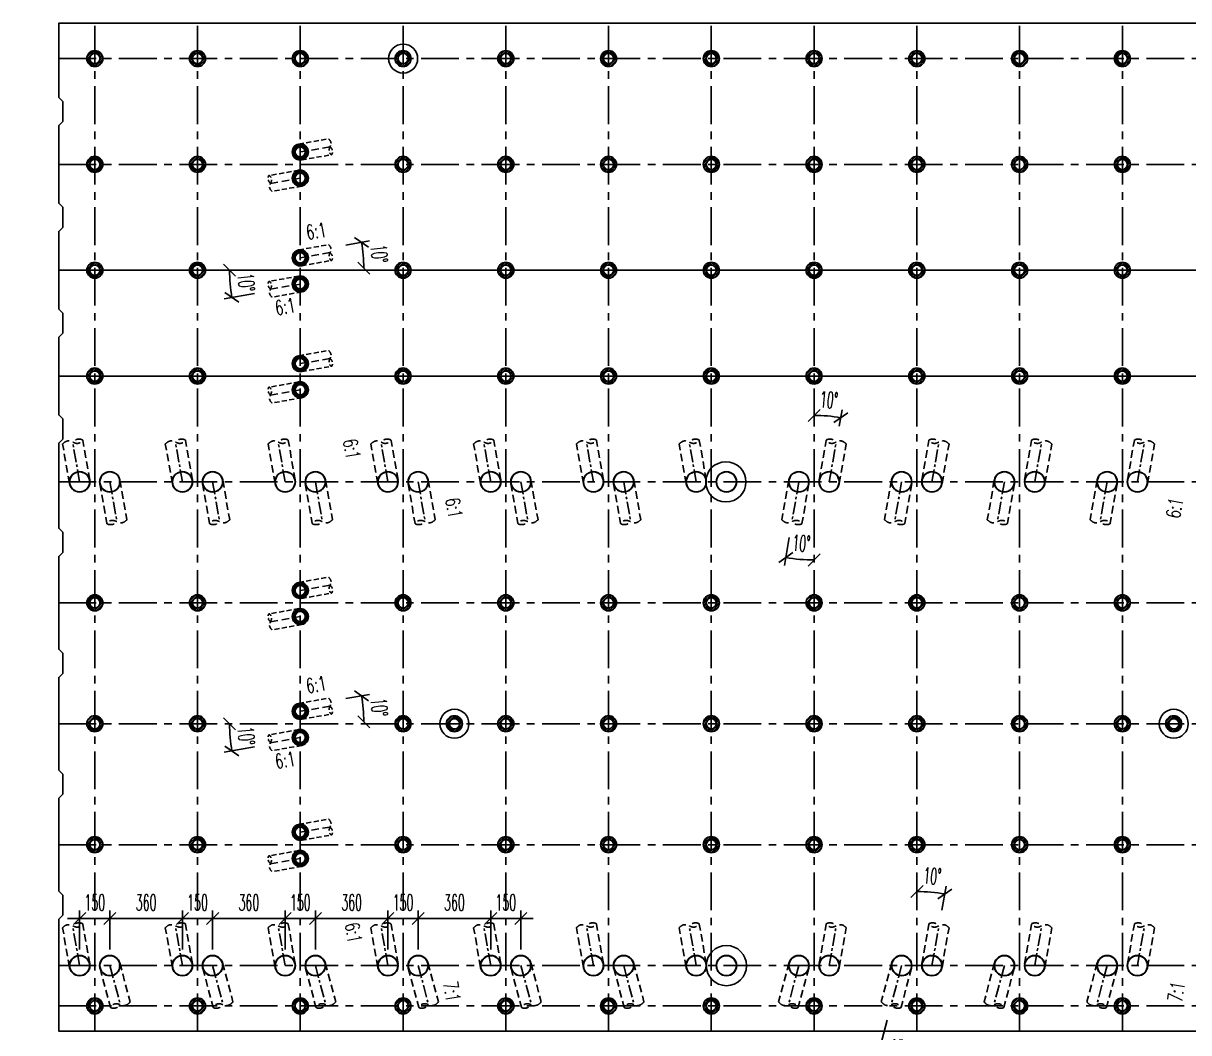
# Model space of a CAD drawing. Extents: x -687 to 941179, y -259 to 135874.
# Drawn here: x 827395 to 833178, y 112253 to 117261 of the extents above; entities that cross this region are included whole.
import ezdxf
from ezdxf.enums import TextEntityAlignment as Align

# ---------------------------------------------------------------- set-up
doc = ezdxf.new("R2010")
doc.units = 0
doc.header["$MEASUREMENT"] = 0
doc.header["$PDMODE"] = 3
doc.linetypes.add('CENTER', pattern=[2, 1.25, -0.25, 0.25, -0.25])
doc.linetypes.add('HIDDEN', pattern=[0.375, 0.25, -0.125])
doc.layers.get('0').update_dxf_attribs({"color": 6, "linetype": 'CONTINUOUS'})
doc.layers.get('DEFPOINTS').update_dxf_attribs({"linetype": 'CONTINUOUS'})
for name, color, linetype in [('Coc', 6, 'CONTINUOUS'), ('Hatch', 8, 'CONTINUOUS'), ('Khung', 1, 'CONTINUOUS'), ('Kich thuoc', 2, 'CONTINUOUS'), ('Net vang', 2, 'CONTINUOUS'), ('Text', 4, 'CONTINUOUS'), ('Tim', 8, 'CENTER')]:
    doc.layers.add(name, color=color, linetype=linetype)
doc.styles.add('Kichthuoc', font='romans.shx', dxfattribs={"width": 0.5})
doc.styles.get("Standard").update_dxf_attribs({"font": 'vnsimpleh.shx', "width": 0.65})
doc.dimstyles.new('Dim 400', dxfattribs={"dimscale": 400, "dimtxt": 0.2, "dimasz": 0.15, "dimexe": 0.1, "dimexo": 0.2, "dimgap": 0.1, "dimtad": 1, "dimdec": 0, "dimlfac": -1, "dimzin": 0, "dimdsep": 46, "dimtxsty": 'Kichthuoc', "dimblk": 'OBLIQUE', "dimcen": 0.1, "dimdle": 0.1, "dimclrd": 2, "dimclre": 2, "dimclrt": 4, "dimadec": 0, "dimazin": 0, "dimtfac": 1, "dimtdec": 0, "dimtix": 1, "dimtmove": 2, "dimatfit": 3, "dimfxl": 1, "dimtolj": 1, "dimtzin": 0, "dimarcsym": 0})

# ---------------------------------------------------------------- blocks, each defined once
blk = doc.blocks.new('Coc ong D800')
at = {"layer": 'Hatch'}
h = blk.add_hatch(dxfattribs=at)
h.set_pattern_fill('ANSI31', color=256, scale=50, style=0)
h.set_pattern_definition([(45, (-821332.725, -122845.077), (-4.419417382, 4.419417382), [])])
h.paths.add_polyline_path([(-40, 0, 1), (40, 0, 1)])
h.paths.add_polyline_path([(25, 0, -1), (-25, 0, -1)], flags=16)
at = {"layer": 'Coc'}
blk.add_circle((0, 0), 40, dxfattribs=at)
at = {"layer": 'Net vang'}
blk.add_circle((0, 0), 25, dxfattribs=at)
blk = doc.blocks.new('_Oblique')
at = {"color": 0, "linetype": 'ByBlock', "lineweight": -2}
blk.add_line((-0.5, -0.5), (0.5, 0.5), dxfattribs=at)
blk = doc.blocks.new('*D47')
at = {"layer": 'DEFPOINTS', "color": 0}
for p in [(827749.2, 112261.1), (828259.2, 112261.1), (828259.2, 111861.1)]:
    blk.add_point(p, dxfattribs=at)
at = {"layer": 'Kich thuoc', "color": 2, "lineweight": -2}
for p, q in [((827749.2, 112181.1), (827749.2, 111821.1)), ((828259.2, 112181.1), (828259.2, 111821.1)), ((827709.2, 111861.1), (828299.2, 111861.1))]:
    blk.add_line(p, q, dxfattribs=at)
at = {"layer": 'Kich thuoc', "color": 2, "lineweight": -2, "xscale": 60, "yscale": 60, "zscale": 60, "rotation": 180}
blk.add_blockref('_Oblique', (827749.2, 111861.1), dxfattribs=at)
at = {"layer": 'Kich thuoc', "color": 2, "lineweight": -2, "xscale": 60, "yscale": 60, "zscale": 60}
blk.add_blockref('_Oblique', (828259.2, 111861.1), dxfattribs=at)
at = {"layer": 'Kich thuoc', "color": 4, "insert": (828004.2, 111941.1), "char_height": 80, "attachment_point": 5, "style": 'Kichthuoc'}
blk.add_mtext('\\A1;510', dxfattribs=at)
blk = doc.blocks.new('*D46')
at = {"layer": 'DEFPOINTS', "color": 0}
for p in [(827570.2, 112261.1), (827749.2, 112261.1), (827749.2, 111861.1)]:
    blk.add_point(p, dxfattribs=at)
at = {"layer": 'Kich thuoc', "color": 2, "lineweight": -2}
for p, q in [((827570.2, 112181.1), (827570.2, 111821.1)), ((827749.2, 112181.1), (827749.2, 111821.1)), ((827530.2, 111861.1), (827789.2, 111861.1))]:
    blk.add_line(p, q, dxfattribs=at)
at = {"layer": 'Kich thuoc', "color": 2, "lineweight": -2, "xscale": 60, "yscale": 60, "zscale": 60, "rotation": 180}
blk.add_blockref('_Oblique', (827570.2, 111861.1), dxfattribs=at)
at = {"layer": 'Kich thuoc', "color": 2, "lineweight": -2, "xscale": 60, "yscale": 60, "zscale": 60}
blk.add_blockref('_Oblique', (827749.2, 111861.1), dxfattribs=at)
at = {"layer": 'Kich thuoc', "color": 4, "insert": (827659.7, 111941.1), "char_height": 80, "attachment_point": 5, "style": 'Kichthuoc'}
blk.add_mtext('\\A1;179', dxfattribs=at)
blk = doc.blocks.new('*D45')
at = {"layer": 'DEFPOINTS', "color": 0}
for p in [(828259.2, 112261.1), (828769.2, 112261.1), (828769.2, 111861.1)]:
    blk.add_point(p, dxfattribs=at)
at = {"layer": 'Kich thuoc', "color": 2, "lineweight": -2}
for p, q in [((828259.2, 112181.1), (828259.2, 111821.1)), ((828769.2, 112181.1), (828769.2, 111821.1)), ((828219.2, 111861.1), (828809.2, 111861.1))]:
    blk.add_line(p, q, dxfattribs=at)
at = {"layer": 'Kich thuoc', "color": 2, "lineweight": -2, "xscale": 60, "yscale": 60, "zscale": 60, "rotation": 180}
blk.add_blockref('_Oblique', (828259.2, 111861.1), dxfattribs=at)
at = {"layer": 'Kich thuoc', "color": 2, "lineweight": -2, "xscale": 60, "yscale": 60, "zscale": 60}
blk.add_blockref('_Oblique', (828769.2, 111861.1), dxfattribs=at)
at = {"layer": 'Kich thuoc', "color": 4, "insert": (828514.2, 111941.1), "char_height": 80, "attachment_point": 5, "style": 'Kichthuoc'}
blk.add_mtext('\\A1;510', dxfattribs=at)
blk = doc.blocks.new('*D44')
at = {"layer": 'DEFPOINTS', "color": 0}
for p in [(828769.2, 112261.1), (829279.2, 112261.1), (829279.2, 111861.1)]:
    blk.add_point(p, dxfattribs=at)
at = {"layer": 'Kich thuoc', "color": 2, "lineweight": -2}
for p, q in [((828769.2, 112181.1), (828769.2, 111821.1)), ((829279.2, 112181.1), (829279.2, 111821.1)), ((828729.2, 111861.1), (829319.2, 111861.1))]:
    blk.add_line(p, q, dxfattribs=at)
at = {"layer": 'Kich thuoc', "color": 2, "lineweight": -2, "xscale": 60, "yscale": 60, "zscale": 60, "rotation": 180}
blk.add_blockref('_Oblique', (828769.2, 111861.1), dxfattribs=at)
at = {"layer": 'Kich thuoc', "color": 2, "lineweight": -2, "xscale": 60, "yscale": 60, "zscale": 60}
blk.add_blockref('_Oblique', (829279.2, 111861.1), dxfattribs=at)
at = {"layer": 'Kich thuoc', "color": 4, "insert": (829024.2, 111941.1), "char_height": 80, "attachment_point": 5, "style": 'Kichthuoc'}
blk.add_mtext('\\A1;510', dxfattribs=at)
blk = doc.blocks.new('*D43')
at = {"layer": 'DEFPOINTS', "color": 0}
for p in [(829279.2, 112261.1), (829789.2, 112261.1), (829789.2, 111861.1)]:
    blk.add_point(p, dxfattribs=at)
at = {"layer": 'Kich thuoc', "color": 2, "lineweight": -2}
for p, q in [((829279.2, 112181.1), (829279.2, 111821.1)), ((829789.2, 112181.1), (829789.2, 111821.1)), ((829239.2, 111861.1), (829829.2, 111861.1))]:
    blk.add_line(p, q, dxfattribs=at)
at = {"layer": 'Kich thuoc', "color": 2, "lineweight": -2, "xscale": 60, "yscale": 60, "zscale": 60, "rotation": 180}
blk.add_blockref('_Oblique', (829279.2, 111861.1), dxfattribs=at)
at = {"layer": 'Kich thuoc', "color": 2, "lineweight": -2, "xscale": 60, "yscale": 60, "zscale": 60}
blk.add_blockref('_Oblique', (829789.2, 111861.1), dxfattribs=at)
at = {"layer": 'Kich thuoc', "color": 4, "insert": (829534.2, 111941.1), "char_height": 80, "attachment_point": 5, "style": 'Kichthuoc'}
blk.add_mtext('\\A1;510', dxfattribs=at)
blk = doc.blocks.new('*D42')
at = {"layer": 'DEFPOINTS', "color": 0}
for p in [(829789.2, 112261.1), (830299.2, 112261.1), (830299.2, 111861.1)]:
    blk.add_point(p, dxfattribs=at)
at = {"layer": 'Kich thuoc', "color": 2, "lineweight": -2}
for p, q in [((829789.2, 112181.1), (829789.2, 111821.1)), ((830299.2, 112181.1), (830299.2, 111821.1)), ((829749.2, 111861.1), (830339.2, 111861.1))]:
    blk.add_line(p, q, dxfattribs=at)
at = {"layer": 'Kich thuoc', "color": 2, "lineweight": -2, "xscale": 60, "yscale": 60, "zscale": 60, "rotation": 180}
blk.add_blockref('_Oblique', (829789.2, 111861.1), dxfattribs=at)
at = {"layer": 'Kich thuoc', "color": 2, "lineweight": -2, "xscale": 60, "yscale": 60, "zscale": 60}
blk.add_blockref('_Oblique', (830299.2, 111861.1), dxfattribs=at)
at = {"layer": 'Kich thuoc', "color": 4, "insert": (830044.2, 111941.1), "char_height": 80, "attachment_point": 5, "style": 'Kichthuoc'}
blk.add_mtext('\\A1;510', dxfattribs=at)
blk = doc.blocks.new('*D41')
at = {"layer": 'DEFPOINTS', "color": 0}
for p in [(830299.2, 112261.1), (830809.2, 112261.1), (830809.2, 111861.1)]:
    blk.add_point(p, dxfattribs=at)
at = {"layer": 'Kich thuoc', "color": 2, "lineweight": -2}
for p, q in [((830299.2, 112181.1), (830299.2, 111821.1)), ((830809.2, 112181.1), (830809.2, 111821.1)), ((830259.2, 111861.1), (830849.2, 111861.1))]:
    blk.add_line(p, q, dxfattribs=at)
at = {"layer": 'Kich thuoc', "color": 2, "lineweight": -2, "xscale": 60, "yscale": 60, "zscale": 60, "rotation": 180}
blk.add_blockref('_Oblique', (830299.2, 111861.1), dxfattribs=at)
at = {"layer": 'Kich thuoc', "color": 2, "lineweight": -2, "xscale": 60, "yscale": 60, "zscale": 60}
blk.add_blockref('_Oblique', (830809.2, 111861.1), dxfattribs=at)
at = {"layer": 'Kich thuoc', "color": 4, "insert": (830554.2, 111941.1), "char_height": 80, "attachment_point": 5, "style": 'Kichthuoc'}
blk.add_mtext('\\A1;510', dxfattribs=at)
blk = doc.blocks.new('*D40')
at = {"layer": 'DEFPOINTS', "color": 0}
for p in [(830809.2, 112261.1), (831319.2, 112261.1), (831319.2, 111861.1)]:
    blk.add_point(p, dxfattribs=at)
at = {"layer": 'Kich thuoc', "color": 2, "lineweight": -2}
for p, q in [((830809.2, 112181.1), (830809.2, 111821.1)), ((831319.2, 112181.1), (831319.2, 111821.1)), ((830769.2, 111861.1), (831359.2, 111861.1))]:
    blk.add_line(p, q, dxfattribs=at)
at = {"layer": 'Kich thuoc', "color": 2, "lineweight": -2, "xscale": 60, "yscale": 60, "zscale": 60, "rotation": 180}
blk.add_blockref('_Oblique', (830809.2, 111861.1), dxfattribs=at)
at = {"layer": 'Kich thuoc', "color": 2, "lineweight": -2, "xscale": 60, "yscale": 60, "zscale": 60}
blk.add_blockref('_Oblique', (831319.2, 111861.1), dxfattribs=at)
at = {"layer": 'Kich thuoc', "color": 4, "insert": (831064.2, 111941.1), "char_height": 80, "attachment_point": 5, "style": 'Kichthuoc'}
blk.add_mtext('\\A1;510', dxfattribs=at)
blk = doc.blocks.new('*D39')
at = {"layer": 'DEFPOINTS', "color": 0}
for p in [(831319.2, 112261.1), (831829.2, 112261.1), (831829.2, 111861.1)]:
    blk.add_point(p, dxfattribs=at)
at = {"layer": 'Kich thuoc', "color": 2, "lineweight": -2}
for p, q in [((831319.2, 112181.1), (831319.2, 111821.1)), ((831829.2, 112181.1), (831829.2, 111821.1)), ((831279.2, 111861.1), (831869.2, 111861.1))]:
    blk.add_line(p, q, dxfattribs=at)
at = {"layer": 'Kich thuoc', "color": 2, "lineweight": -2, "xscale": 60, "yscale": 60, "zscale": 60, "rotation": 180}
blk.add_blockref('_Oblique', (831319.2, 111861.1), dxfattribs=at)
at = {"layer": 'Kich thuoc', "color": 2, "lineweight": -2, "xscale": 60, "yscale": 60, "zscale": 60}
blk.add_blockref('_Oblique', (831829.2, 111861.1), dxfattribs=at)
at = {"layer": 'Kich thuoc', "color": 4, "insert": (831574.2, 111941.1), "char_height": 80, "attachment_point": 5, "style": 'Kichthuoc'}
blk.add_mtext('\\A1;510', dxfattribs=at)
blk = doc.blocks.new('*D38')
at = {"layer": 'DEFPOINTS', "color": 0}
for p in [(831829.2, 112261.1), (832339.2, 112261.1), (832339.2, 111861.1)]:
    blk.add_point(p, dxfattribs=at)
at = {"layer": 'Kich thuoc', "color": 2, "lineweight": -2}
for p, q in [((831829.2, 112181.1), (831829.2, 111821.1)), ((832339.2, 112181.1), (832339.2, 111821.1)), ((831789.2, 111861.1), (832379.2, 111861.1))]:
    blk.add_line(p, q, dxfattribs=at)
at = {"layer": 'Kich thuoc', "color": 2, "lineweight": -2, "xscale": 60, "yscale": 60, "zscale": 60, "rotation": 180}
blk.add_blockref('_Oblique', (831829.2, 111861.1), dxfattribs=at)
at = {"layer": 'Kich thuoc', "color": 2, "lineweight": -2, "xscale": 60, "yscale": 60, "zscale": 60}
blk.add_blockref('_Oblique', (832339.2, 111861.1), dxfattribs=at)
at = {"layer": 'Kich thuoc', "color": 4, "insert": (832084.2, 111941.1), "char_height": 80, "attachment_point": 5, "style": 'Kichthuoc'}
blk.add_mtext('\\A1;510', dxfattribs=at)
blk = doc.blocks.new('*D37')
at = {"layer": 'DEFPOINTS', "color": 0}
for p in [(832339.2, 112261.1), (832849.2, 112261.1), (832849.2, 111861.1)]:
    blk.add_point(p, dxfattribs=at)
at = {"layer": 'Kich thuoc', "color": 2, "lineweight": -2}
for p, q in [((832339.2, 112181.1), (832339.2, 111821.1)), ((832849.2, 112181.1), (832849.2, 111821.1)), ((832299.2, 111861.1), (832889.2, 111861.1))]:
    blk.add_line(p, q, dxfattribs=at)
at = {"layer": 'Kich thuoc', "color": 2, "lineweight": -2, "xscale": 60, "yscale": 60, "zscale": 60, "rotation": 180}
blk.add_blockref('_Oblique', (832339.2, 111861.1), dxfattribs=at)
at = {"layer": 'Kich thuoc', "color": 2, "lineweight": -2, "xscale": 60, "yscale": 60, "zscale": 60}
blk.add_blockref('_Oblique', (832849.2, 111861.1), dxfattribs=at)
at = {"layer": 'Kich thuoc', "color": 4, "insert": (832594.2, 111941.1), "char_height": 80, "attachment_point": 5, "style": 'Kichthuoc'}
blk.add_mtext('\\A1;510', dxfattribs=at)
blk = doc.blocks.new('*D32')
at = {"layer": 'DEFPOINTS', "color": 0}
for p in [(832849.2, 112261.1), (833359.2, 112261.1), (833359.2, 111861.1)]:
    blk.add_point(p, dxfattribs=at)
at = {"layer": 'Kich thuoc', "color": 2, "lineweight": -2}
for p, q in [((832849.2, 112181.1), (832849.2, 111821.1)), ((833359.2, 112181.1), (833359.2, 111821.1)), ((832809.2, 111861.1), (833399.2, 111861.1))]:
    blk.add_line(p, q, dxfattribs=at)
at = {"layer": 'Kich thuoc', "color": 2, "lineweight": -2, "xscale": 60, "yscale": 60, "zscale": 60, "rotation": 180}
blk.add_blockref('_Oblique', (832849.2, 111861.1), dxfattribs=at)
at = {"layer": 'Kich thuoc', "color": 2, "lineweight": -2, "xscale": 60, "yscale": 60, "zscale": 60}
blk.add_blockref('_Oblique', (833359.2, 111861.1), dxfattribs=at)
at = {"layer": 'Kich thuoc', "color": 4, "insert": (833104.2, 111941.1), "char_height": 80, "attachment_point": 5, "style": 'Kichthuoc'}
blk.add_mtext('\\A1;510', dxfattribs=at)
blk = doc.blocks.new('*D31')
at = {"layer": 'DEFPOINTS', "color": 0}
for p in [(827570.2, 112261.1), (835068.2, 112261.1), (835068.2, 111611.1)]:
    blk.add_point(p, dxfattribs=at)
at = {"layer": 'Kich thuoc', "color": 2, "lineweight": -2}
for p, q in [((827570.2, 112181.1), (827570.2, 111571.1)), ((835068.2, 112181.1), (835068.2, 111571.1)), ((827530.2, 111611.1), (835108.2, 111611.1))]:
    blk.add_line(p, q, dxfattribs=at)
at = {"layer": 'Kich thuoc', "color": 2, "lineweight": -2, "xscale": 60, "yscale": 60, "zscale": 60, "rotation": 180}
blk.add_blockref('_Oblique', (827570.2, 111611.1), dxfattribs=at)
at = {"layer": 'Kich thuoc', "color": 2, "lineweight": -2, "xscale": 60, "yscale": 60, "zscale": 60}
blk.add_blockref('_Oblique', (835068.2, 111611.1), dxfattribs=at)
at = {"layer": 'Kich thuoc', "color": 4, "insert": (831319.2, 111691.1), "char_height": 80, "attachment_point": 5, "style": 'Kichthuoc'}
blk.add_mtext('\\A1;7498', dxfattribs=at)
blk = doc.blocks.new('Coc thep D1000 xien')
at = {"layer": 'Coc', "color": 181, "linetype": 'HIDDEN', "ltscale": 150}
for p, q in [((-50, 8.8), (-84.8, -188.1)), ((50, -8.8), (15.3, -205.8))]:
    blk.add_line(p, q, dxfattribs=at)
at = {"layer": 'Coc'}
blk.add_circle((0, 0), 50.8, dxfattribs=at)
at = {"layer": 'Coc', "color": 7}
blk.add_circle((0, 0), 49.2, dxfattribs=at)
at = {"layer": 'Coc', "color": 181, "linetype": 'HIDDEN', "ltscale": 150}
blk.add_open_spline([(-84.8, -188.1), (-77.3, -194.7), (-62.4, -207.7), (-33.2, -197.3), (-10.4, -185.6), (29.2, -208.2), (-15.5, -216), (-27.9, -203.4), (-34.2, -197)], degree=3, knots=[0, 0, 0, 0, 27.628937, 55.257873, 82.88681, 109.579338, 136.271866, 163.900803, 163.900803, 163.900803, 163.900803], dxfattribs=at)
at = {"layer": 'Tim', "ltscale": 50}
blk.add_line((0, 0), (-34.7, -197), dxfattribs=at)
blk = doc.blocks.new('*D345')
at = {"layer": 'DEFPOINTS', "color": 0}
for p in [(827824.2, 112819.5), (827674.2, 112586.1), (827824.2, 112586.1)]:
    blk.add_point(p, dxfattribs=at)
at = {"layer": 'Kich thuoc', "color": 2, "lineweight": -2}
for p, q in [((827674.2, 112666.1), (827674.2, 112859.5)), ((827824.2, 112666.1), (827824.2, 112859.5)), ((827674.2, 112819.5), (827614.2, 112819.5)), ((827674.2, 112819.5), (827824.2, 112819.5)), ((827824.2, 112819.5), (827884.2, 112819.5))]:
    blk.add_line(p, q, dxfattribs=at)
at = {"layer": 'Kich thuoc', "color": 2, "lineweight": -2, "xscale": 60, "yscale": 60, "zscale": 60}
blk.add_blockref('_Oblique', (827674.2, 112819.5), dxfattribs=at)
at = {"layer": 'Kich thuoc', "color": 2, "lineweight": -2, "xscale": 60, "yscale": 60, "zscale": 60, "rotation": 180}
blk.add_blockref('_Oblique', (827824.2, 112819.5), dxfattribs=at)
at = {"layer": 'Kich thuoc', "color": 4, "insert": (827749.2, 112899.5), "char_height": 80, "attachment_point": 5, "style": 'Kichthuoc'}
blk.add_mtext('\\A1;150', dxfattribs=at)
blk = doc.blocks.new('*D346')
at = {"layer": 'DEFPOINTS', "color": 0}
for p in [(828184.2, 112819.5), (827824.2, 112586.1), (828184.2, 112586.1)]:
    blk.add_point(p, dxfattribs=at)
at = {"layer": 'Kich thuoc', "color": 2, "lineweight": -2}
for p, q in [((827824.2, 112666.1), (827824.2, 112859.5)), ((828184.2, 112666.1), (828184.2, 112859.5)), ((827784.2, 112819.5), (828224.2, 112819.5))]:
    blk.add_line(p, q, dxfattribs=at)
at = {"layer": 'Kich thuoc', "color": 2, "lineweight": -2, "xscale": 60, "yscale": 60, "zscale": 60, "rotation": 180}
blk.add_blockref('_Oblique', (827824.2, 112819.5), dxfattribs=at)
at = {"layer": 'Kich thuoc', "color": 2, "lineweight": -2, "xscale": 60, "yscale": 60, "zscale": 60}
blk.add_blockref('_Oblique', (828184.2, 112819.5), dxfattribs=at)
at = {"layer": 'Kich thuoc', "color": 4, "insert": (828004.2, 112899.5), "char_height": 80, "attachment_point": 5, "style": 'Kichthuoc'}
blk.add_mtext('\\A1;360', dxfattribs=at)
blk = doc.blocks.new('*D347')
at = {"layer": 'DEFPOINTS', "color": 0}
for p in [(828334.2, 112819.5), (828184.2, 112586.1), (828334.2, 112586.1)]:
    blk.add_point(p, dxfattribs=at)
at = {"layer": 'Kich thuoc', "color": 2, "lineweight": -2}
for p, q in [((828184.2, 112666.1), (828184.2, 112859.5)), ((828334.2, 112666.1), (828334.2, 112859.5)), ((828184.2, 112819.5), (828124.2, 112819.5)), ((828184.2, 112819.5), (828334.2, 112819.5)), ((828334.2, 112819.5), (828394.2, 112819.5))]:
    blk.add_line(p, q, dxfattribs=at)
at = {"layer": 'Kich thuoc', "color": 2, "lineweight": -2, "xscale": 60, "yscale": 60, "zscale": 60}
blk.add_blockref('_Oblique', (828184.2, 112819.5), dxfattribs=at)
at = {"layer": 'Kich thuoc', "color": 2, "lineweight": -2, "xscale": 60, "yscale": 60, "zscale": 60, "rotation": 180}
blk.add_blockref('_Oblique', (828334.2, 112819.5), dxfattribs=at)
at = {"layer": 'Kich thuoc', "color": 4, "insert": (828259.2, 112899.5), "char_height": 80, "attachment_point": 5, "style": 'Kichthuoc'}
blk.add_mtext('\\A1;150', dxfattribs=at)
blk = doc.blocks.new('*D348')
at = {"layer": 'DEFPOINTS', "color": 0}
for p in [(828694.2, 112819.5), (828334.2, 112586.1), (828694.2, 112586.1)]:
    blk.add_point(p, dxfattribs=at)
at = {"layer": 'Kich thuoc', "color": 2, "lineweight": -2}
for p, q in [((828334.2, 112666.1), (828334.2, 112859.5)), ((828694.2, 112666.1), (828694.2, 112859.5)), ((828294.2, 112819.5), (828734.2, 112819.5))]:
    blk.add_line(p, q, dxfattribs=at)
at = {"layer": 'Kich thuoc', "color": 2, "lineweight": -2, "xscale": 60, "yscale": 60, "zscale": 60, "rotation": 180}
blk.add_blockref('_Oblique', (828334.2, 112819.5), dxfattribs=at)
at = {"layer": 'Kich thuoc', "color": 2, "lineweight": -2, "xscale": 60, "yscale": 60, "zscale": 60}
blk.add_blockref('_Oblique', (828694.2, 112819.5), dxfattribs=at)
at = {"layer": 'Kich thuoc', "color": 4, "insert": (828514.2, 112899.5), "char_height": 80, "attachment_point": 5, "style": 'Kichthuoc'}
blk.add_mtext('\\A1;360', dxfattribs=at)
blk = doc.blocks.new('*D349')
at = {"layer": 'DEFPOINTS', "color": 0}
for p in [(828844.2, 112819.5), (828694.2, 112586.1), (828844.2, 112586.1)]:
    blk.add_point(p, dxfattribs=at)
at = {"layer": 'Kich thuoc', "color": 2, "lineweight": -2}
for p, q in [((828694.2, 112666.1), (828694.2, 112859.5)), ((828844.2, 112666.1), (828844.2, 112859.5)), ((828694.2, 112819.5), (828634.2, 112819.5)), ((828694.2, 112819.5), (828844.2, 112819.5)), ((828844.2, 112819.5), (828904.2, 112819.5))]:
    blk.add_line(p, q, dxfattribs=at)
at = {"layer": 'Kich thuoc', "color": 2, "lineweight": -2, "xscale": 60, "yscale": 60, "zscale": 60}
blk.add_blockref('_Oblique', (828694.2, 112819.5), dxfattribs=at)
at = {"layer": 'Kich thuoc', "color": 2, "lineweight": -2, "xscale": 60, "yscale": 60, "zscale": 60, "rotation": 180}
blk.add_blockref('_Oblique', (828844.2, 112819.5), dxfattribs=at)
at = {"layer": 'Kich thuoc', "color": 4, "insert": (828769.2, 112899.5), "char_height": 80, "attachment_point": 5, "style": 'Kichthuoc'}
blk.add_mtext('\\A1;150', dxfattribs=at)
blk = doc.blocks.new('*D350')
at = {"layer": 'DEFPOINTS', "color": 0}
for p in [(829204.2, 112819.5), (828844.2, 112586.1), (829204.2, 112586.1)]:
    blk.add_point(p, dxfattribs=at)
at = {"layer": 'Kich thuoc', "color": 2, "lineweight": -2}
for p, q in [((828844.2, 112666.1), (828844.2, 112859.5)), ((829204.2, 112666.1), (829204.2, 112859.5)), ((828804.2, 112819.5), (829244.2, 112819.5))]:
    blk.add_line(p, q, dxfattribs=at)
at = {"layer": 'Kich thuoc', "color": 2, "lineweight": -2, "xscale": 60, "yscale": 60, "zscale": 60, "rotation": 180}
blk.add_blockref('_Oblique', (828844.2, 112819.5), dxfattribs=at)
at = {"layer": 'Kich thuoc', "color": 2, "lineweight": -2, "xscale": 60, "yscale": 60, "zscale": 60}
blk.add_blockref('_Oblique', (829204.2, 112819.5), dxfattribs=at)
at = {"layer": 'Kich thuoc', "color": 4, "insert": (829024.2, 112899.5), "char_height": 80, "attachment_point": 5, "style": 'Kichthuoc'}
blk.add_mtext('\\A1;360', dxfattribs=at)
blk = doc.blocks.new('*D351')
at = {"layer": 'DEFPOINTS', "color": 0}
for p in [(829354.2, 112819.5), (829204.2, 112586.1), (829354.2, 112586.1)]:
    blk.add_point(p, dxfattribs=at)
at = {"layer": 'Kich thuoc', "color": 2, "lineweight": -2}
for p, q in [((829204.2, 112666.1), (829204.2, 112859.5)), ((829354.2, 112666.1), (829354.2, 112859.5)), ((829204.2, 112819.5), (829144.2, 112819.5)), ((829204.2, 112819.5), (829354.2, 112819.5)), ((829354.2, 112819.5), (829414.2, 112819.5))]:
    blk.add_line(p, q, dxfattribs=at)
at = {"layer": 'Kich thuoc', "color": 2, "lineweight": -2, "xscale": 60, "yscale": 60, "zscale": 60}
blk.add_blockref('_Oblique', (829204.2, 112819.5), dxfattribs=at)
at = {"layer": 'Kich thuoc', "color": 2, "lineweight": -2, "xscale": 60, "yscale": 60, "zscale": 60, "rotation": 180}
blk.add_blockref('_Oblique', (829354.2, 112819.5), dxfattribs=at)
at = {"layer": 'Kich thuoc', "color": 4, "insert": (829279.2, 112899.5), "char_height": 80, "attachment_point": 5, "style": 'Kichthuoc'}
blk.add_mtext('\\A1;150', dxfattribs=at)
blk = doc.blocks.new('*D352')
at = {"layer": 'DEFPOINTS', "color": 0}
for p in [(829714.2, 112819.5), (829354.2, 112586.1), (829714.2, 112586.1)]:
    blk.add_point(p, dxfattribs=at)
at = {"layer": 'Kich thuoc', "color": 2, "lineweight": -2}
for p, q in [((829354.2, 112666.1), (829354.2, 112859.5)), ((829714.2, 112666.1), (829714.2, 112859.5)), ((829314.2, 112819.5), (829754.2, 112819.5))]:
    blk.add_line(p, q, dxfattribs=at)
at = {"layer": 'Kich thuoc', "color": 2, "lineweight": -2, "xscale": 60, "yscale": 60, "zscale": 60, "rotation": 180}
blk.add_blockref('_Oblique', (829354.2, 112819.5), dxfattribs=at)
at = {"layer": 'Kich thuoc', "color": 2, "lineweight": -2, "xscale": 60, "yscale": 60, "zscale": 60}
blk.add_blockref('_Oblique', (829714.2, 112819.5), dxfattribs=at)
at = {"layer": 'Kich thuoc', "color": 4, "insert": (829534.2, 112899.5), "char_height": 80, "attachment_point": 5, "style": 'Kichthuoc'}
blk.add_mtext('\\A1;360', dxfattribs=at)
blk = doc.blocks.new('*D353')
at = {"layer": 'DEFPOINTS', "color": 0}
for p in [(829864.2, 112819.5), (829714.2, 112586.1), (829864.2, 112586.1)]:
    blk.add_point(p, dxfattribs=at)
at = {"layer": 'Kich thuoc', "color": 2, "lineweight": -2}
for p, q in [((829714.2, 112666.1), (829714.2, 112859.5)), ((829864.2, 112666.1), (829864.2, 112859.5)), ((829714.2, 112819.5), (829654.2, 112819.5)), ((829714.2, 112819.5), (829864.2, 112819.5)), ((829864.2, 112819.5), (829924.2, 112819.5))]:
    blk.add_line(p, q, dxfattribs=at)
at = {"layer": 'Kich thuoc', "color": 2, "lineweight": -2, "xscale": 60, "yscale": 60, "zscale": 60}
blk.add_blockref('_Oblique', (829714.2, 112819.5), dxfattribs=at)
at = {"layer": 'Kich thuoc', "color": 2, "lineweight": -2, "xscale": 60, "yscale": 60, "zscale": 60, "rotation": 180}
blk.add_blockref('_Oblique', (829864.2, 112819.5), dxfattribs=at)
at = {"layer": 'Kich thuoc', "color": 4, "insert": (829789.2, 112899.5), "char_height": 80, "attachment_point": 5, "style": 'Kichthuoc'}
blk.add_mtext('\\A1;150', dxfattribs=at)
blk = doc.blocks.new('*D616')
at = {"layer": 'DEFPOINTS', "color": 0}
for p in [(831320.2, 117261.1), (831244.7, 114986.1), (831210, 114789.2), (831225.5, 114604), (831320.2, 112261.1)]:
    blk.add_point(p, dxfattribs=at)
at = {"layer": 'Text', "color": 2, "lineweight": -2}
blk.add_line((831196.1, 114710.4), (831171.6, 114571.5), dxfattribs=at)
blk.add_arc((831320.2, 115414.3), 815.8, 260, 270, dxfattribs=at)
at = {"layer": 'Text', "color": 2, "lineweight": -2, "xscale": 60, "yscale": 60, "zscale": 60}
for p, rotation in [((831178.6, 114610.9), 169.9999999999961), ((831320.2, 114598.5), 359.9999999999998)]:
    blk.add_blockref('_Oblique', p, dxfattribs=dict(at, rotation=rotation))
at = {"layer": 'Text', "color": 4, "insert": (831256.1, 114681.3), "char_height": 80, "attachment_point": 5, "rotation": 355, "style": 'Kichthuoc'}
blk.add_mtext('\\A1;10°', dxfattribs=at)
blk = doc.blocks.new('*D617')
at = {"layer": 'DEFPOINTS', "color": 0}
for p in [(831320.2, 117261.1), (831407.9, 115310.8), (831430, 115183.1), (831395.2, 114986.1), (831320.2, 112261.1)]:
    blk.add_point(p, dxfattribs=at)
at = {"layer": 'Text', "color": 2, "lineweight": -2}
blk.add_line((831443.9, 115261.9), (831458.3, 115343.8), dxfattribs=at)
blk.add_arc((831320.2, 114560.8), 755.1, 80, 90, dxfattribs=at)
at = {"layer": 'Text', "color": 2, "lineweight": -2, "xscale": 60, "yscale": 60, "zscale": 60}
for p, rotation in [((831320.2, 115315.9), 180.0000000000012), ((831451.4, 115304.4), 349.9999999999952)]:
    blk.add_blockref('_Oblique', p, dxfattribs=dict(at, rotation=rotation))
at = {"layer": 'Text', "color": 4, "insert": (831393, 115392.7), "char_height": 80, "attachment_point": 5, "rotation": 355, "style": 'Kichthuoc'}
blk.add_mtext('\\A1;10°', dxfattribs=at)
blk = doc.blocks.new('*D618')
at = {"layer": 'DEFPOINTS', "color": 0}
for p in [(831830.2, 117261.1), (831922.3, 112948.4), (831940, 112783.1), (831905.2, 112586.1), (831830.2, 112261.1)]:
    blk.add_point(p, dxfattribs=at)
at = {"layer": 'Text', "color": 2, "lineweight": -2}
blk.add_line((831953.9, 112861.9), (831974.9, 112981.1), dxfattribs=at)
blk.add_arc((831830.2, 112160.8), 792.9, 80, 90, dxfattribs=at)
at = {"layer": 'Text', "color": 2, "lineweight": -2, "xscale": 60, "yscale": 60, "zscale": 60}
for p, rotation in [((831830.2, 112953.7), 179.9999999999994), ((831967.9, 112941.7), 349.999999999993)]:
    blk.add_blockref('_Oblique', p, dxfattribs=dict(at, rotation=rotation))
at = {"layer": 'Text', "color": 4, "insert": (831906.3, 113030.4), "char_height": 80, "attachment_point": 5, "rotation": 355, "style": 'Kichthuoc'}
blk.add_mtext('\\A1;10°', dxfattribs=at)
blk = doc.blocks.new('*D619')
at = {"layer": 'DEFPOINTS', "color": 0}
for p in [(831830.2, 117261.1), (831754.7, 112586.1), (831703, 112392.9), (831830.2, 112261.1), (831695.5, 112103.6)]:
    blk.add_point(p, dxfattribs=at)
at = {"layer": 'Text', "color": 2, "lineweight": -2}
for p, q in [((831682.3, 112315.7), (831619, 112079.7)), ((831830.2, 112181.1), (831830.2, 112051.8))]:
    blk.add_line(p, q, dxfattribs=at)
blk.add_arc((831830.2, 112867.9), 776, 255, 270, dxfattribs=at)
at = {"layer": 'Text', "color": 2, "lineweight": -2, "xscale": 60, "yscale": 60, "zscale": 60}
for p, rotation in [((831629.4, 112118.3), 165.0000000001166), ((831830.2, 112091.8), 359.9999999999998)]:
    blk.add_blockref('_Oblique', p, dxfattribs=dict(at, rotation=rotation))
at = {"layer": 'Text', "color": 4, "insert": (831739.4, 112177.8), "char_height": 80, "attachment_point": 5, "rotation": 352.5, "style": 'Kichthuoc'}
blk.add_mtext('\\A1;15°', dxfattribs=at)
blk = doc.blocks.new('*D672')
at = {"layer": 'DEFPOINTS', "color": 0}
for p in [(822471.2, 116036.1), (829969.2, 116036.1), (828419.5, 115991), (828621.5, 115935.1), (828769.2, 115961.1)]:
    blk.add_point(p, dxfattribs=at)
at = {"layer": 'Kich thuoc', "color": 2, "lineweight": -2}
blk.add_line((828542.7, 115921.2), (828390.6, 115894.4), dxfattribs=at)
blk.add_arc((829194.6, 116036.1), 776.4, 180, 190, dxfattribs=at)
at = {"layer": 'Kich thuoc', "color": 2, "lineweight": -2, "xscale": 60, "yscale": 60, "zscale": 60}
for p, rotation in [((828418.2, 116036.1), 90.00000000000006), ((828430, 115901.3), 279.9999999989629)]:
    blk.add_blockref('_Oblique', p, dxfattribs=dict(at, rotation=rotation))
at = {"layer": 'Kich thuoc', "color": 4, "insert": (828500.9, 115975.4), "char_height": 80, "attachment_point": 5, "rotation": 275, "style": 'Kichthuoc'}
blk.add_mtext('\\A1;10°', dxfattribs=at)
blk = doc.blocks.new('*D673')
at = {"layer": 'DEFPOINTS', "color": 0}
for p in [(828917, 116147.2), (828769.2, 116121.1), (829083, 116089.2), (822471.2, 116046.1), (829969.2, 116046.1)]:
    blk.add_point(p, dxfattribs=at)
at = {"layer": 'Kich thuoc', "color": 2, "lineweight": -2}
blk.add_line((828995.8, 116161.1), (829112.4, 116181.6), dxfattribs=at)
blk.add_arc((828343.9, 116046.1), 740.4, 0, 10, dxfattribs=at)
at = {"layer": 'Kich thuoc', "color": 2, "lineweight": -2, "xscale": 60, "yscale": 60, "zscale": 60}
for p, rotation in [((829073, 116174.7), 99.99999999896254), ((829084.3, 116046.1), 270.0000000000001)]:
    blk.add_blockref('_Oblique', p, dxfattribs=dict(at, rotation=rotation))
at = {"layer": 'Kich thuoc', "color": 4, "insert": (829161.2, 116117.6), "char_height": 80, "attachment_point": 5, "rotation": 275, "style": 'Kichthuoc'}
blk.add_mtext('\\A1;10°', dxfattribs=at)
blk = doc.blocks.new('*D684')
at = {"layer": 'DEFPOINTS', "color": 0}
for p in [(822471.2, 113786.1), (829969.2, 113786.1), (828419.5, 113741), (828621.5, 113685.1), (828769.2, 113711.1)]:
    blk.add_point(p, dxfattribs=at)
at = {"layer": 'Kich thuoc', "color": 2, "lineweight": -2}
blk.add_line((828542.7, 113671.2), (828390.6, 113644.4), dxfattribs=at)
blk.add_arc((829194.6, 113786.1), 776.4, 180, 190, dxfattribs=at)
at = {"layer": 'Kich thuoc', "color": 2, "lineweight": -2, "xscale": 60, "yscale": 60, "zscale": 60}
for p, rotation in [((828418.2, 113786.1), 89.99999999999999), ((828430, 113651.3), 279.9999999989621)]:
    blk.add_blockref('_Oblique', p, dxfattribs=dict(at, rotation=rotation))
at = {"layer": 'Kich thuoc', "color": 4, "insert": (828500.9, 113725.4), "char_height": 80, "attachment_point": 5, "rotation": 275, "style": 'Kichthuoc'}
blk.add_mtext('\\A1;10°', dxfattribs=at)
blk = doc.blocks.new('*D685')
at = {"layer": 'DEFPOINTS', "color": 0}
for p in [(828917, 113897.2), (828769.2, 113871.1), (829083, 113839.2), (822471.2, 113796.1), (829969.2, 113796.1)]:
    blk.add_point(p, dxfattribs=at)
at = {"layer": 'Kich thuoc', "color": 2, "lineweight": -2}
blk.add_line((828995.8, 113911.1), (829112.4, 113931.6), dxfattribs=at)
blk.add_arc((828343.9, 113796.1), 740.4, 360, 10, dxfattribs=at)
at = {"layer": 'Kich thuoc', "color": 2, "lineweight": -2, "xscale": 60, "yscale": 60, "zscale": 60}
for p, rotation in [((829073, 113924.7), 99.99999999896151), ((829084.3, 113796.1), 269.9999999999999)]:
    blk.add_blockref('_Oblique', p, dxfattribs=dict(at, rotation=rotation))
at = {"layer": 'Kich thuoc', "color": 4, "insert": (829161.2, 113867.6), "char_height": 80, "attachment_point": 5, "rotation": 275, "style": 'Kichthuoc'}
blk.add_mtext('\\A1;10°', dxfattribs=at)
blk = doc.blocks.new('Coc ong D800 xien')
at = {"layer": 'Coc', "color": 181, "linetype": 'HIDDEN', "ltscale": 100}
for p, q in [((-40, 0), (-40, -150)), ((40, 0), (40, -150))]:
    blk.add_line(p, q, dxfattribs=at)
blk.add_open_spline([(-40, -150), (-33.3, -154), (-20, -162.1), (1.2, -150), (17.3, -137.9), (51.1, -150), (17.5, -162.1), (6.2, -154.1), (0.4, -150)], degree=3, knots=[0, 0, 0, 0, 21.755068, 43.510137, 65.265205, 86.282944, 107.300682, 129.055751, 129.055751, 129.055751, 129.055751], dxfattribs=at)
at = {"layer": 'Tim', "linetype": 'HIDDEN', "ltscale": 150}
blk.add_line((0, 0), (0, -150), dxfattribs=at)
at = {"layer": 'Coc'}
blk.add_blockref('Coc ong D800', (0, 0), dxfattribs=at)

msp = doc.modelspace()

# ---------------------------------------------------------------- linework, layer by layer
at = {"layer": 'Coc'}
for centre in [(830884.2, 114986.1), (830884.2, 112586.1)]:
    msp.add_circle(centre, 50.8, dxfattribs=at)
at = {"layer": 'Coc', "color": 7}
for centre in [(830884.2, 114986.1), (830884.2, 112586.1)]:
    msp.add_circle(centre, 49.2, dxfattribs=at)
at = {"layer": 'Khung'}
msp.add_lwpolyline([(835068.2, 112261.1), (827570.2, 112261.1), (827570.2, 112816.1), (827590.2, 112836.1), (827590.2, 112936.1), (827570.2, 112956.1), (827570.2, 113216.1), (827570.2, 113216.1), (827570.2, 113216.1), (827570.2, 113356.1), (827570.2, 113356.1), (827570.2, 113356.1), (827570.2, 113416.1), (827590.2, 113436.1), (827590.2, 113536.1), (827570.2, 113556.1), (827570.2, 114016.1), (827580.2, 114026.1), (827590.2, 114036.1), (827590.2, 114136.1), (827580.2, 114146.1), (827570.2, 114156.1), (827570.2, 114616.1), (827590.2, 114636.1), (827590.2, 114736.1), (827570.2, 114756.1), (827570.2, 115178.6), (827580.2, 115188.6), (827590.2, 115198.6), (827590.2, 115298.6), (827580.2, 115308.6), (827570.2, 115318.6), (827570.2, 115703.6), (827590.2, 115723.6), (827590.2, 115823.6), (827570.2, 115843.6), (827570.2, 116228.6), (827580.2, 116238.6), (827590.2, 116248.6), (827590.2, 116348.6), (827580.2, 116358.6), (827570.2, 116368.6), (827570.2, 116753.6), (827590.2, 116773.6), (827590.2, 116873.6), (827570.2, 116893.6), (827570.2, 117261.1), (827570.2, 117261.1), (835068.2, 117261.1)], dxfattribs=at)
at = {"layer": 'Net vang'}
for centre, radius in [((829279.7, 117086.1), 71.9), ((830881.4, 114986.1), 99.8), ((829534.2, 113786.1), 71.9), ((833104.2, 113786.1), 71.9), ((830884.2, 112586.1), 99.8)]:
    msp.add_circle(centre, radius, dxfattribs=at)
at = {"layer": 'Tim', "ltscale": 150}
for p, q in [((827749.2, 112261.1), (827749.2, 117261.1)), ((828259.2, 112261.1), (828259.2, 117261.1)), ((828769.2, 112261.1), (828769.2, 117261.1)), ((829279.2, 112261.1), (829279.2, 117261.1)), ((829789.2, 112261.1), (829789.2, 117261.1)), ((830299.2, 112261.1), (830299.2, 117261.1)), ((830809.2, 112261.1), (830809.2, 117261.1)), ((831319.2, 112261.1), (831319.2, 117261.1)), ((831829.2, 112261.1), (831829.2, 117261.1)), ((832339.2, 112261.1), (832339.2, 117261.1)), ((832849.2, 112261.1), (832849.2, 117261.1)), ((827569.2, 117086.1), (835068.2, 117086.1)), ((827569.2, 116561.1), (835068.2, 116561.1)), ((835068.2, 116036.1), (827569.2, 116036.1)), ((827569.2, 116036.1), (835068.2, 116036.1)), ((835068.2, 115511.1), (827569.2, 115511.1)), ((827569.2, 115511.1), (835068.2, 115511.1)), ((827569.2, 114986.1), (835068.2, 114986.1)), ((827569.2, 114986.1), (835069.2, 114986.1)), ((827569.2, 114386.1), (835068.2, 114386.1)), ((827569.2, 113786.1), (835068.2, 113786.1)), ((827569.2, 113186.1), (835068.2, 113186.1)), ((827569.2, 112586.1), (835068.2, 112586.1)), ((827569.2, 112386.1), (835069.2, 112386.1))]:
    msp.add_line(p, q, dxfattribs=at)

# ---------------------------------------------------------------- block references
at = {"layer": 'Coc'}
for name, p in [('Coc ong D800', (827749.2, 117086.1)), ('Coc ong D800', (828259.2, 117086.1)), ('Coc ong D800', (828769.2, 117086.1)), ('Coc ong D800', (829279.2, 117086.1)), ('Coc ong D800', (829789.2, 117086.1)), ('Coc ong D800', (830299.2, 117086.1)), ('Coc ong D800', (830809.2, 117086.1)), ('Coc ong D800', (831319.2, 117086.1)), ('Coc ong D800', (831829.2, 117086.1)), ('Coc ong D800', (832339.2, 117086.1)), ('Coc ong D800', (832849.2, 117086.1)), ('Coc ong D800', (827749.2, 116561.1)), ('Coc ong D800', (828259.2, 116561.1)), ('Coc ong D800', (829279.2, 116561.1)), ('Coc ong D800', (829789.2, 116561.1)), ('Coc ong D800', (830299.2, 116561.1)), ('Coc ong D800', (830809.2, 116561.1)), ('Coc ong D800', (831319.2, 116561.1)), ('Coc ong D800', (831829.2, 116561.1)), ('Coc ong D800', (832339.2, 116561.1)), ('Coc ong D800', (832849.2, 116561.1)), ('Coc ong D800', (827749.2, 116036.1)), ('Coc ong D800', (828259.2, 116036.1)), ('Coc ong D800', (829279.2, 116036.1)), ('Coc ong D800', (829789.2, 116036.1)), ('Coc ong D800', (830299.2, 116036.1)), ('Coc ong D800', (830809.2, 116036.1)), ('Coc ong D800', (831319.2, 116036.1)), ('Coc ong D800', (831829.2, 116036.1)), ('Coc ong D800', (832339.2, 116036.1)), ('Coc ong D800', (832849.2, 116036.1)), ('Coc ong D800', (827749.2, 115511.1)), ('Coc ong D800', (828259.2, 115511.1)), ('Coc ong D800', (829279.2, 115511.1)), ('Coc ong D800', (829789.2, 115511.1)), ('Coc ong D800', (830299.2, 115511.1)), ('Coc ong D800', (830809.2, 115511.1)), ('Coc ong D800', (831319.2, 115511.1)), ('Coc ong D800', (831829.2, 115511.1)), ('Coc ong D800', (832339.2, 115511.1)), ('Coc ong D800', (832849.2, 115511.1)), ('Coc thep D1000 xien', (831243.7, 114986.1)), ('Coc thep D1000 xien', (831753.7, 114986.1)), ('Coc thep D1000 xien', (832263.7, 114986.1)), ('Coc thep D1000 xien', (832773.7, 114986.1)), ('Coc ong D800', (827749.2, 114386.1)), ('Coc ong D800', (828259.2, 114386.1)), ('Coc ong D800', (829279.2, 114386.1)), ('Coc ong D800', (829789.2, 114386.1)), ('Coc ong D800', (830299.2, 114386.1)), ('Coc ong D800', (830809.2, 114386.1)), ('Coc ong D800', (831319.2, 114386.1)), ('Coc ong D800', (831829.2, 114386.1)), ('Coc ong D800', (832339.2, 114386.1)), ('Coc ong D800', (832849.2, 114386.1)), ('Coc ong D800', (827749.2, 113786.1)), ('Coc ong D800', (828259.2, 113786.1)), ('Coc ong D800', (829279.2, 113786.1)), ('Coc ong D800', (829534.2, 113786.1)), ('Coc ong D800', (829789.2, 113786.1)), ('Coc ong D800', (830299.2, 113786.1)), ('Coc ong D800', (830809.2, 113786.1)), ('Coc ong D800', (831319.2, 113786.1)), ('Coc ong D800', (831829.2, 113786.1)), ('Coc ong D800', (832339.2, 113786.1)), ('Coc ong D800', (832849.2, 113786.1)), ('Coc ong D800', (833104.2, 113786.1)), ('Coc ong D800', (827749.2, 113186.1)), ('Coc ong D800', (828259.2, 113186.1)), ('Coc ong D800', (829279.2, 113186.1)), ('Coc ong D800', (829789.2, 113186.1)), ('Coc ong D800', (830299.2, 113186.1)), ('Coc ong D800', (830809.2, 113186.1)), ('Coc ong D800', (831319.2, 113186.1)), ('Coc ong D800', (831829.2, 113186.1)), ('Coc ong D800', (832339.2, 113186.1)), ('Coc ong D800', (832849.2, 113186.1)), ('Coc ong D800', (827749.2, 112386.1)), ('Coc ong D800', (828259.2, 112386.1)), ('Coc ong D800', (828769.2, 112386.1)), ('Coc ong D800', (829279.2, 112386.1)), ('Coc ong D800', (829789.2, 112386.1)), ('Coc ong D800', (830299.2, 112386.1)), ('Coc ong D800', (830809.2, 112386.1)), ('Coc ong D800', (831319.2, 112386.1)), ('Coc ong D800', (831829.2, 112386.1)), ('Coc ong D800', (832339.2, 112386.1)), ('Coc ong D800', (832849.2, 112386.1))]:
    msp.add_blockref(name, p, dxfattribs=at)
at = {"layer": 'Coc', "xscale": -1}
for name, p, rotation in [('Coc ong D800 xien', (828769.2, 116622.7), 99.99999999878813), ('Coc ong D800 xien', (828769.2, 116492.7), 279.9999999987881), ('Coc ong D800 xien', (828769.2, 116097.7), 99.99999999878813), ('Coc ong D800 xien', (828769.2, 115967.7), 279.9999999987881), ('Coc ong D800 xien', (828769.2, 115572.7), 99.99999999878813), ('Coc ong D800 xien', (828769.2, 115442.7), 279.9999999987881), ('Coc thep D1000 xien', (827674.2, 114986.1), 180), ('Coc thep D1000 xien', (828184.2, 114986.1), 180), ('Coc thep D1000 xien', (828694.2, 114986.1), 180), ('Coc thep D1000 xien', (829204.2, 114986.1), 180), ('Coc thep D1000 xien', (829714.2, 114986.1), 180), ('Coc thep D1000 xien', (830224.2, 114986.1), 180), ('Coc thep D1000 xien', (830734.2, 114986.1), 180), ('Coc ong D800 xien', (828769.2, 114447.7), 99.99999999878813), ('Coc ong D800 xien', (828769.2, 114317.7), 279.9999999987881), ('Coc ong D800 xien', (828769.2, 113847.7), 99.99999999878813), ('Coc ong D800 xien', (828769.2, 113717.7), 279.9999999987881), ('Coc ong D800 xien', (828769.2, 113247.7), 99.99999999878813), ('Coc ong D800 xien', (828769.2, 113117.7), 279.9999999987881), ('Coc thep D1000 xien', (827674.2, 112586.1), 180), ('Coc thep D1000 xien', (828184.2, 112586.1), 180), ('Coc thep D1000 xien', (828694.2, 112586.1), 180), ('Coc thep D1000 xien', (829204.2, 112586.1), 180), ('Coc thep D1000 xien', (829714.2, 112586.1), 180), ('Coc thep D1000 xien', (830224.2, 112586.1), 180), ('Coc thep D1000 xien', (830734.2, 112586.1), 180), ('Coc thep D1000 xien', (827824.2, 112586.1), 4.999999999873043), ('Coc thep D1000 xien', (828334.2, 112586.1), 4.999999999873043), ('Coc thep D1000 xien', (828844.2, 112586.1), 4.999999999873043), ('Coc thep D1000 xien', (829354.2, 112586.1), 4.999999999872564), ('Coc thep D1000 xien', (829864.2, 112586.1), 4.999999999872564), ('Coc thep D1000 xien', (830374.2, 112586.1), 4.999999999872564)]:
    msp.add_blockref(name, p, dxfattribs=dict(at, rotation=rotation))
at = {"layer": 'Coc'}
for p, rotation in [((831394.2, 114986.1), 180), ((831904.2, 114986.1), 180), ((832414.2, 114986.1), 180), ((832924.2, 114986.1), 180), ((831394.2, 112586.1), 180), ((831904.2, 112586.1), 180), ((832414.2, 112586.1), 180), ((832924.2, 112586.1), 180), ((831243.7, 112586.1), 355.0000000001272), ((831753.7, 112586.1), 355.0000000001273), ((832263.7, 112586.1), 355.0000000001273), ((832773.7, 112586.1), 355.0000000001278)]:
    msp.add_blockref('Coc thep D1000 xien', p, dxfattribs=dict(at, rotation=rotation))
at = {"layer": 'Coc', "xscale": -1}
for p in [(827824.2, 114986.1), (828334.2, 114986.1), (828844.2, 114986.1), (829354.2, 114986.1), (829864.2, 114986.1), (830374.2, 114986.1)]:
    msp.add_blockref('Coc thep D1000 xien', p, dxfattribs=at)

# ---------------------------------------------------------------- texts
at = {"layer": 'Text', "width": 0.65}
for s, rotation, p in [('6:1', 10, (828854.2, 116195.1)), ('6:1', 10, (828700.1, 115820.5)), ('6:1', 280, (828989.2, 115143)), ('6:1', 280, (829496.8, 114850.6)), ('6:1', 80, (833143.7, 114850.6)), ('6:1', 10, (828854.2, 113945.1)), ('6:1', 10, (828700.1, 113570.5)), ('6:1', 280, (828998.2, 112743)), ('7:1', 280, (829485.8, 112450.6)), ('7:1', 80, (833152.7, 112450.6))]:
    msp.add_text(s, height=72, rotation=rotation, dxfattribs=at).set_placement(p, align=Align.CENTER)

# ---------------------------------------------------------------- dimensions: what is measured, and where the dimension line sits
at = {"layer": 'Kich thuoc'}
for base, line1, line2, picture, middle in [((829083, 116089.2), ((829969.2, 116046.1), (822471.2, 116046.1)), ((828769.2, 116121.1), (828917, 116147.2)), '*D673', (829161.2, 116117.6)), ((828419.5, 115991), ((828769.2, 115961.1), (828621.5, 115935.1)), ((829969.2, 116036.1), (822471.2, 116036.1)), '*D672', (828500.9, 115975.4)), ((829083, 113839.2), ((829969.2, 113796.1), (822471.2, 113796.1)), ((828769.2, 113871.1), (828917, 113897.2)), '*D685', (829161.2, 113867.6)), ((828419.5, 113741), ((828769.2, 113711.1), (828621.5, 113685.1)), ((829969.2, 113786.1), (822471.2, 113786.1)), '*D684', (828500.9, 113725.4))]:
    dim = msp.add_angular_dim_2l(base=base, line1=line1, line2=line2, dimstyle='Dim 400', dxfattribs=at)
    dim.commit()
    dim.dimension.update_dxf_attribs({"geometry": picture, "text_midpoint": middle})
for base, p1, p2, picture, middle in [((827824.2, 112819.5), (827674.2, 112586.1), (827824.2, 112586.1), '*D345', (827749.2, 112899.5)), ((828184.2, 112819.5), (827824.2, 112586.1), (828184.2, 112586.1), '*D346', (828004.2, 112899.5)), ((828334.2, 112819.5), (828184.2, 112586.1), (828334.2, 112586.1), '*D347', (828259.2, 112899.5)), ((828694.2, 112819.5), (828334.2, 112586.1), (828694.2, 112586.1), '*D348', (828514.2, 112899.5)), ((828844.2, 112819.5), (828694.2, 112586.1), (828844.2, 112586.1), '*D349', (828769.2, 112899.5)), ((829204.2, 112819.5), (828844.2, 112586.1), (829204.2, 112586.1), '*D350', (829024.2, 112899.5)), ((829354.2, 112819.5), (829204.2, 112586.1), (829354.2, 112586.1), '*D351', (829279.2, 112899.5)), ((829714.2, 112819.5), (829354.2, 112586.1), (829714.2, 112586.1), '*D352', (829534.2, 112899.5)), ((829864.2, 112819.5), (829714.2, 112586.1), (829864.2, 112586.1), '*D353', (829789.2, 112899.5)), ((827749.2, 111861.1), (827570.2, 112261.1), (827749.2, 112261.1), '*D46', (827659.7, 111941.1)), ((835068.2, 111611.1), (827570.2, 112261.1), (835068.2, 112261.1), '*D31', (831319.2, 111691.1)), ((828259.2, 111861.1), (827749.2, 112261.1), (828259.2, 112261.1), '*D47', (828004.2, 111941.1)), ((828769.2, 111861.1), (828259.2, 112261.1), (828769.2, 112261.1), '*D45', (828514.2, 111941.1)), ((829279.2, 111861.1), (828769.2, 112261.1), (829279.2, 112261.1), '*D44', (829024.2, 111941.1)), ((829789.2, 111861.1), (829279.2, 112261.1), (829789.2, 112261.1), '*D43', (829534.2, 111941.1)), ((830299.2, 111861.1), (829789.2, 112261.1), (830299.2, 112261.1), '*D42', (830044.2, 111941.1)), ((830809.2, 111861.1), (830299.2, 112261.1), (830809.2, 112261.1), '*D41', (830554.2, 111941.1)), ((831319.2, 111861.1), (830809.2, 112261.1), (831319.2, 112261.1), '*D40', (831064.2, 111941.1)), ((831829.2, 111861.1), (831319.2, 112261.1), (831829.2, 112261.1), '*D39', (831574.2, 111941.1)), ((832339.2, 111861.1), (831829.2, 112261.1), (832339.2, 112261.1), '*D38', (832084.2, 111941.1)), ((832849.2, 111861.1), (832339.2, 112261.1), (832849.2, 112261.1), '*D37', (832594.2, 111941.1)), ((833359.2, 111861.1), (832849.2, 112261.1), (833359.2, 112261.1), '*D32', (833104.2, 111941.1))]:
    dim = msp.add_linear_dim(base=base, p1=p1, p2=p2, dimstyle='Dim 400', dxfattribs=at)
    dim.commit()
    dim.dimension.update_dxf_attribs({"geometry": picture, "text_midpoint": middle})
at = {"layer": 'Text'}
for base, line1, line2, picture, middle in [((831225.5, 114604), ((831320.2, 112261.1), (831320.2, 117261.1)), ((831244.7, 114986.1), (831210, 114789.2)), '*D616', (831256.1, 114681.3)), ((831407.9, 115310.8), ((831320.2, 112261.1), (831320.2, 117261.1)), ((831395.2, 114986.1), (831430, 115183.1)), '*D617', (831393, 115392.7)), ((831695.5, 112103.6), ((831754.7, 112586.1), (831703, 112392.9)), ((831830.2, 112261.1), (831830.2, 117261.1)), '*D619', (831739.4, 112177.8)), ((831922.3, 112948.4), ((831830.2, 112261.1), (831830.2, 117261.1)), ((831905.2, 112586.1), (831940, 112783.1)), '*D618', (831906.3, 113030.4))]:
    dim = msp.add_angular_dim_2l(base=base, line1=line1, line2=line2, dimstyle='Dim 400', dxfattribs=at)
    dim.commit()
    dim.dimension.update_dxf_attribs({"geometry": picture, "text_midpoint": middle})

doc.saveas('drawing.dxf')
